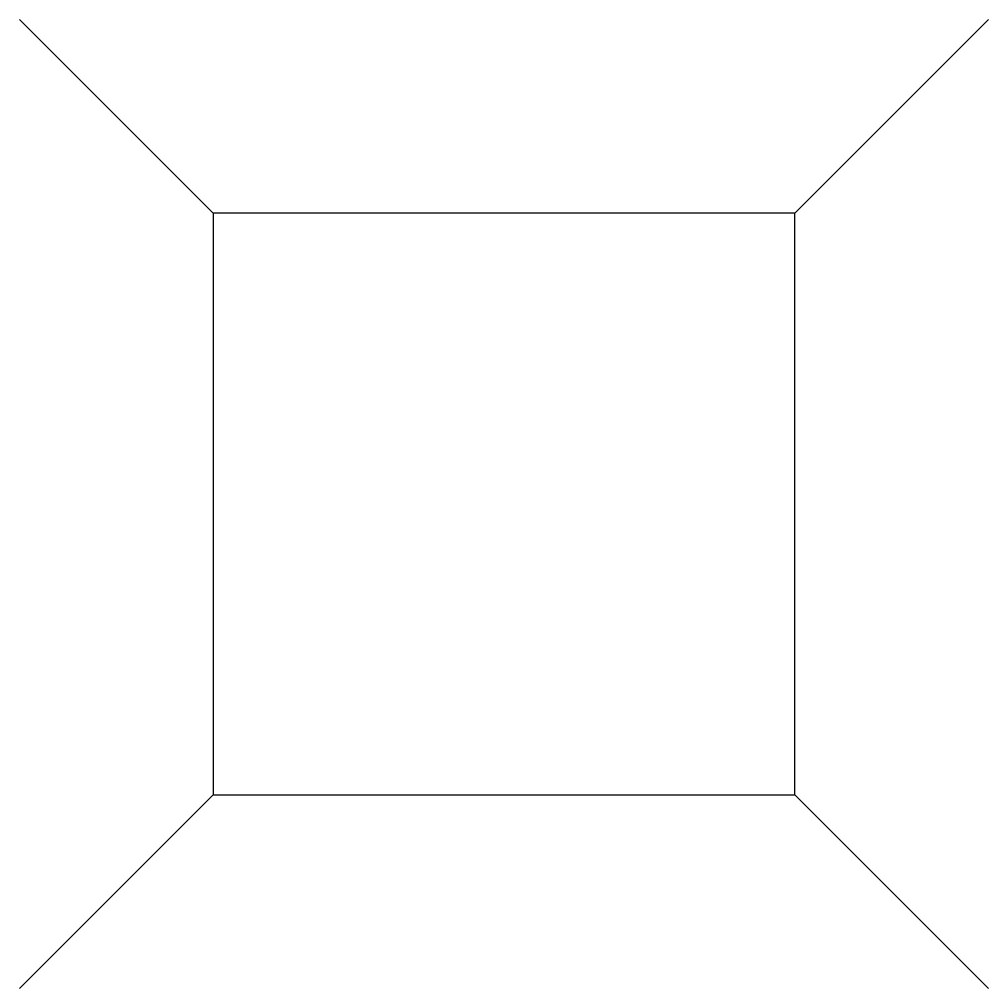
# Model space of a CAD drawing. Header units: metres. Extents: x -0.312 to 0.312, y -0.312 to 0.312.
import ezdxf

# ---------------------------------------------------------------- set-up
doc = ezdxf.new("R2010")
doc.units = ezdxf.units.M
doc.header["$LTSCALE"] = 0.2

msp = doc.modelspace()

# ---------------------------------------------------------------- linework, layer by layer
for p, q in [((-0.3125, 0.3125), (-0.1875, 0.1875)), ((0.1875, 0.1875), (0.3125, 0.3125)), ((-0.1875, 0.1875), (-0.1875, -0.1875)), ((0.1875, 0.1875), (-0.1875, 0.1875)), ((0.1875, -0.1875), (0.1875, 0.1875)), ((-0.1875, -0.1875), (-0.3125, -0.3125)), ((-0.1875, -0.1875), (0.1875, -0.1875)), ((0.1875, -0.1875), (0.3125, -0.3125))]:
    msp.add_line(p, q)

doc.saveas('drawing.dxf')
